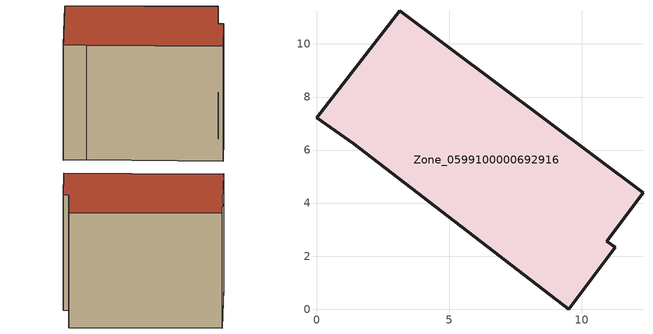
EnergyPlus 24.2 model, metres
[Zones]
Zone_0599100000692916
 floor ground (C_G): 1.4,6.23 0,7.21 3.14,11.25 12.31,4.38 10.95,2.57 11.27,2.33 9.52,0 z0
 wall outside (C_F): 11.27,2.33 10.95,2.57 12.31,4.38 3.14,11.25 0,7.21 1.4,6.23 9.52,0 11.27,2.33 z0:10.47
 roof outside (C_R): 10.95,2.57 12.31,4.38 3.14,11.25 0,7.21 1.4,6.23 9.52,0 11.27,2.33 z10.47
[BUILDING]
Pand.0599100000692916: North Axis=0; Terrain=City; Loads Convergence Tolerance Value=0.04; Temperature Convergence Tolerance Value=0.4; Solar Distribution=FullExterior; Maximum Number of Warmup Days=25; Minimum Number of Warmup Days=1
[Site:Location]
Rotterdam.The.Hague.AP_ZH_NLD Design_Conditions: Latitude=51.96; Longitude=4.45; Time Zone=1; Elevation=-4.5
[SITE:GROUNDTEMPERATURE:BUILDINGSURFACE]
18, 18, 18, 18, 18, 18, 18, 18, 18, 18, 18, 18
[MATERIAL] Thermal Absorptance=0.9; Solar Absorptance=0.7; Visible Absorptance=0.7
Name | Roughness | Thickness | Conductivity | Density | Specific Heat
G.TI.1946 | MediumSmooth | 0.15 | 1 | 540 | 1210
F.TI.1946 | Rough | 0.3 | 0.857143 | 1920 | 840
R.TI.1946 | MediumRough | 0.2 | 0.1 | 1500 | 1000
[CONSTRUCTION]
C_G: G.TI.1946
C_F: F.TI.1946
C_R: R.TI.1946
[ZONE]
Zone_0599100000692916: Type=1; Multiplier=1; Ceiling Height=Autocalculate; Volume=Autocalculate; Floor Area=autocalculate; Part of Total Floor Area=Yes
[ZONEINFILTRATION:DESIGNFLOWRATE]
Infil_Zone_0599100000692916: Zone or ZoneList or Space or SpaceList=Zone_0599100000692916; Schedule=AlwaysOn; Design Flow Rate Calculation Method=Flow/Area; Flow Rate per Floor Area=0.003; Constant Term Coefficient=1; Temperature Term Coefficient=0; Velocity Term Coefficient=0; Velocity Squared Term Coefficient=0
[HVACTEMPLATE:ZONE:IDEALLOADSAIRSYSTEM]
Zone_0599100000692916: Maximum Heating Supply Air Temperature=50; Minimum Cooling Supply Air Temperature=13; Maximum Heating Supply Air Humidity Ratio=0.0156; Minimum Cooling Supply Air Humidity Ratio=0.0077; Heating Limit=NoLimit; Cooling Limit=NoLimit; Dehumidification Control Type=ConstantSensibleHeatRatio; Cooling Sensible Heat Ratio=0.7; Dehumidification Setpoint=60; Humidification Control Type=None; Humidification Setpoint=30; Outdoor Air Method=None; Outdoor Air Flow Rate per Person=0.00944; Outdoor Air Flow Rate per Zone Floor Area=0; Outdoor Air Flow Rate per Zone=0; Demand Controlled Ventilation Type=None; Outdoor Air Economizer Type=NoEconomizer; Heat Recovery Type=None; Sensible Heat Recovery Effectiveness=0.7; Latent Heat Recovery Effectiveness=0.65
[ZONECONTROL:THERMOSTAT]
ThermostatControl_Zone_0599100000692916: Zone or ZoneList=Zone_0599100000692916; Control Type Schedule=DualSetpointControlType; Control 1=Thermostat_Zone_0599100000692916; Temperature Difference Between Cutout And Setpoint=0
[THERMOSTATSETPOINT:DUALSETPOINT]
Thermostat_Zone_0599100000692916: Heating Setpoint Temperature Schedule=HeatingSetpoint_Zone_0599100000692916; Cooling Setpoint Temperature Schedule=CoolingSetpoint_Zone_0599100000692916
[SCHEDULE:COMPACT]
HeatingSetpoint_Zone_0599100000692916: Through: 12/31, For: AllDays, Until: 24:00, 21
CoolingSetpoint_Zone_0599100000692916: Through: 12/31, For: AllDays, Until: 24:00, 24
DualSetpointControlType: Through: 12/31, For: AllDays, Until: 24:00, 4
AlwaysOn: Through: 12/31, For: AllDays, Until: 24:00, 1
